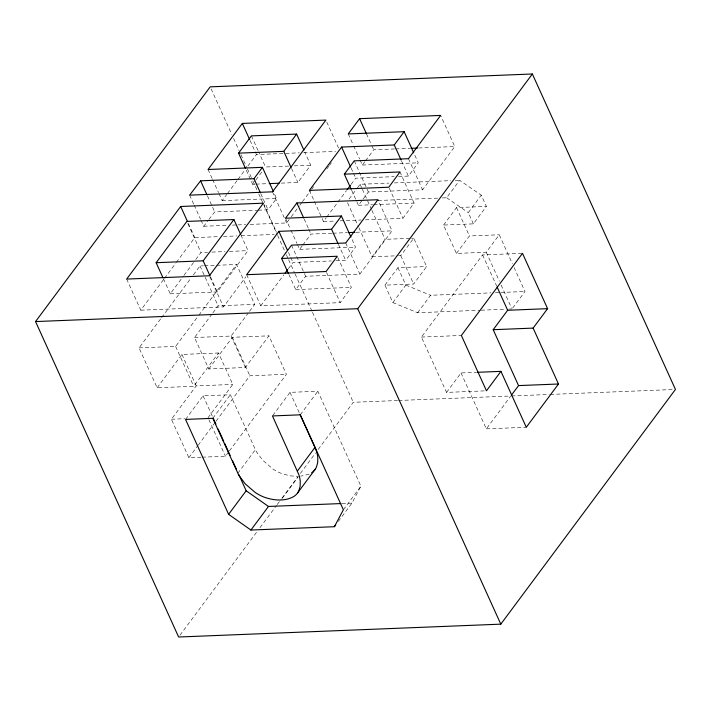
<?xml version="1.0" encoding="UTF-8"?>
<svg xmlns="http://www.w3.org/2000/svg" width="711" height="711" viewBox="0 0 711 711"><rect width="100%" height="100%" fill="white"/><g stroke="black" fill="none" stroke-linecap="round" stroke-linejoin="round"><path stroke-width="0.53" stroke-dasharray="3.56 2.67" d="M338.294 521.465L351.945 503.121L360.904 486.182L317.835 391.246L290.017 392.356L272.464 415.935M246.646 274.695L260.759 305.819L340.205 302.646L351.35 287.377L337.236 256.253M365.418 219.841L402.933 218.348L414.078 203.079L399.955 171.955M218.979 193.596L222.17 200.618L226.782 194.423M227.449 193.534L237.332 180.239M237.989 179.359L245.242 169.609M247.881 166.063L256.449 154.545L299.322 152.838M126.665 279.067L140.787 310.183L163.832 279.201M164.499 278.321L175.688 263.274M176.346 262.386L194.787 237.598L219.05 236.63M163.432 278.765L170.267 293.821L183.331 276.259M183.989 275.379L195.098 260.448M195.756 259.568L200.982 252.538L207.541 252.281M246.29 170.213L252.663 184.273L255.24 180.816M255.88 179.954L262.306 171.315M207.994 417.757L232.79 384.438L218.517 352.985L193.721 386.304L157.14 387.762L139.054 347.875L160.917 318.492M161.584 317.604L190.735 278.419M193.383 274.855L200.013 265.95L203.337 265.816M258.289 210.198L268.091 209.807L276.543 198.449L273.806 192.423M139.054 347.875L175.626 346.417L198.156 316.137M198.822 315.249L236.594 264.492L254.68 304.37L248.788 312.289M281.334 183.127L297.873 182.469L310.725 165.192L304.806 152.145M170.267 293.821L217.299 291.945L248.015 250.663L241.189 235.608M157.14 387.762L181.936 354.442L218.517 352.985M229.422 450.898L286.409 374.315L268.954 335.832L245.384 367.507L208.803 368.973L194.53 337.512L212.216 313.755M212.865 312.876L218.108 305.837L254.68 304.37M140.787 310.183L223.494 306.885L245.882 276.792M250.148 224.409L286.613 222.952L290.568 217.637M291.226 216.748L299.135 206.119M299.793 205.239L301.775 202.582M302.433 201.693L311 190.184M311.658 189.295L313.631 186.638M326.811 168.925L328.793 166.267M329.451 165.387L331.424 162.73M194.53 337.512L231.111 336.054L248.139 313.169M201.062 457.217L188.868 457.697L171.413 419.223L196.209 385.895L232.79 384.438M208.803 368.973L232.373 337.29L268.954 335.832M297.349 244.326L299.624 249.348L302.148 245.953M302.779 245.108L310.983 234.079L331.797 233.252M360.068 160.028L362.352 165.05L364.876 161.655M365.507 160.81L373.71 149.781L394.525 148.954M260.759 305.819L283.796 274.864M288.399 268.669L293.003 262.483L331.406 260.946M314.378 201.444L323.487 221.521L326.118 217.984M326.776 217.095L337.298 202.946M337.956 202.057L346.515 190.566M351.118 184.371L355.731 178.185L394.125 176.648M349.057 199.116L356.851 188.646M357.5 187.766L360.095 184.282L388.855 183.127M185.544 419.41L203.097 395.823L230.346 394.738L256.315 451.618L262.723 460.239L272.802 468.931A32.644 21.819 36.7 0 0 282.64 473.908L290.239 475.872L298.629 476.37M288.897 274.535L295.732 289.599L305.641 276.268L359.855 274.108L392.045 230.844L377.932 199.72M351.625 190.237L358.451 205.301L362.423 199.969M363.081 199.08L368.369 191.979L422.574 189.81L454.764 146.546L440.651 115.431M212.802 418.317L230.346 394.738M188.868 457.697L197.48 446.126M198.147 445.237L215.371 422.076M216.037 421.188L249.828 375.772L286.409 374.315M335.788 260.768L345.662 260.377L355.536 247.117L351.438 238.078M398.515 176.479L408.39 176.079L418.255 162.819L414.158 153.78M358.913 227.76L372.075 256.787L385.069 239.331L410.443 238.318M202.173 457.173L225.449 456.24L228.764 451.787M237.776 473.366L255.32 449.787M398.56 255.738L400.764 255.649L413.758 238.185L426.627 266.554L413.633 284.018L384.944 285.155L392.845 302.575L417.606 312.733L480.165 310.245M442.224 197.942L446.65 197.765L459.635 180.301L481.276 195.169L486.368 206.403L473.384 223.867L443.548 225.058L456.418 253.427L486.244 252.236L499.238 234.772L512.338 263.639M384.944 285.155L397.938 267.7L426.627 266.554M300.291 414.824L317.835 391.246M443.548 225.058L456.542 207.594L486.368 206.403M392.845 302.575L405.839 285.111L397.938 267.7M473.384 223.867L468.282 212.633L481.276 195.169M456.418 253.427L469.411 235.963L499.238 234.772M417.606 312.733L430.599 295.278L490.954 292.87M179.963 635.234L257.364 531.206M260.013 527.651L276.552 505.423M277.21 504.534L281.183 499.202M281.84 498.313L297.722 476.974M300.371 473.419L315.586 452.969M318.226 449.414L353.287 402.293L397.573 400.524M282.383 498.207L297.98 477.241M484.253 390.89L446.544 392.401L421.436 337.067L482.556 254.929L522.487 253.338M343.36 509.76L360.904 486.182M446.544 392.401L461.004 372.964L476.53 372.342M512.631 308.094L524.976 291.51L514.142 267.62M461.004 372.964L486.36 428.857L510.667 396.187M201.009 220.232L203.737 226.258L208.261 220.357M208.901 219.521L214.722 211.931L257.195 210.234M309.196 474.148L300.673 476.183M395.618 148.91L409.856 148.341M418.619 147.986L454.764 146.546M303.721 152.661L335.601 151.39M288.675 166.072L265.514 166.996L258.688 151.941M294.185 165.859L310.725 165.192M362.352 165.05L418.255 162.819M252.663 184.273L254.876 184.185M255.978 184.14L268.1 183.651M394.383 182.914L450.792 180.656M455.218 180.478L459.635 180.301M222.17 200.618L276.543 198.449M378.074 200.502L437.798 198.12M358.451 205.301L372.635 204.732M373.719 204.688L414.078 203.079M203.737 226.258L228.044 225.289M232.47 225.111L236.887 224.934M237.998 224.889L245.73 224.578M323.487 221.521L335.619 221.032M340.036 220.854L361.001 220.019M223.467 236.461L236.692 235.928M241.109 235.75L274.188 234.434M332.89 233.208L347.137 232.639M355.9 232.284L392.045 230.844M411.553 238.274L413.758 238.185M211.922 252.103L225.049 251.578M229.422 251.41L248.015 250.663M299.624 249.348L355.536 247.117M372.075 256.787L397.458 255.773M204.448 265.772L215.531 265.327M216.642 265.283L236.594 264.492M295.732 289.599L351.35 287.377M495.345 292.692L499.735 292.514M500.837 292.47L524.976 291.51M481.258 310.2L504.303 309.276M508.694 309.098L511.982 308.974M421.436 337.067L461.368 335.468M398.684 400.48L510.498 396.018M511.6 395.974L549.248 394.472M550.35 394.427L673.237 389.521M171.413 419.223L184.718 418.69M486.36 428.857L526.291 427.258M342.053 503.521L351.945 503.121M405.839 285.111L430.599 295.278M446.65 197.765L468.282 212.633M486.244 252.236L499.344 281.103M501.148 285.084L511.538 307.979M482.556 254.929L496.705 286.115M456.542 207.594L469.411 235.963M408.461 158.695L422.574 189.81M401.555 161.024L408.39 176.079M366.423 133.721L371.435 144.76M371.889 145.764L373.71 149.781M389.273 188.228L402.933 218.348M348.23 133.926L353.243 144.973M353.696 145.977L359.615 159.024M400.764 255.649L413.633 284.018M354.247 160.855L368.369 191.979M360.095 184.282L361.917 188.282M362.37 189.286L371.453 209.301M371.906 210.305L385.069 239.331M351.172 168.143L352.994 172.16M353.447 173.164L355.731 178.185M326.784 122.105L338.632 148.199M347.563 202.742L358.46 226.765M345.733 242.984L359.855 274.108M338.383 244.317L345.662 260.377M309.365 190.397L313.924 200.44M291.501 168.409L297.873 182.469M304.157 219.024L308.254 228.053M308.707 229.058L310.983 234.079M326.545 272.526L340.205 302.646M251.401 135.881L258.235 150.936M285.511 218.224L290.515 229.271M290.977 230.275L296.896 243.322M250.076 140.494L256.449 154.545M272.5 191.828L286.613 222.952M291.528 245.153L305.641 276.268M288.453 252.441L290.275 256.458M290.728 257.462L293.003 262.483M260.804 193.739L268.091 209.807M263.381 203.177L276.588 232.293M211.114 88.866L231.75 134.37M233.59 138.414L239.092 150.545M240.931 154.589L243.224 159.646M243.677 160.65L246.886 167.734M247.348 168.738L252.396 179.865M252.849 180.87L258.351 193.01M258.813 194.014L263.399 204.128M263.861 205.141L277.157 234.461M277.619 235.465L285.875 253.667M286.329 254.68L288.168 258.724M288.622 259.737L294.585 272.882M295.047 273.886L312.013 311.294M312.476 312.307L353.287 402.293M208.056 169.502L212.154 178.532M212.607 179.536L218.526 192.592M207.434 195.872L214.722 211.931M290.017 392.356L299.544 413.375M189.624 195.143L193.721 204.173M194.174 205.177L200.546 219.228M188.415 223.547L194.787 237.598M187.775 223.432L200.982 252.538M210.474 276.89L217.299 291.945M209.825 276.766L223.494 306.885M200.013 265.95L218.108 305.837M232.373 337.29L249.828 375.772M231.111 336.054L245.384 367.507M203.097 395.823L212.713 417.037M181.936 354.442L196.209 385.895M175.626 346.417L193.721 386.304M208.892 419.73L225.449 456.24"/><path stroke-width="1.07" d="M334.392 526.709L343.36 509.76L300.291 414.824L272.464 415.935L298.931 474.85A39.238 26.236 36.7 0 1 300.264 481.623L300.131 486.315L298.842 490.777A29.951 20.024 36.7 0 1 294.114 496.331C285.422 501.522 274.366 500.562 265.096 497.496A32.644 21.819 36.7 0 1 255.258 492.519L245.179 483.818L238.772 475.206L212.802 418.317L185.544 419.41L228.613 514.346L250.921 530.042L334.392 526.709L335.699 524.958M35.55 321.568L210.198 86.849L532.361 73.988L675.45 389.432L500.802 624.151L178.639 637.012L35.55 321.568L357.713 308.707L532.361 73.988M262.421 167.334L253.978 178.683L200.6 180.816L189.624 195.143L272.5 191.828L325.878 120.097L242.335 123.43L208.056 169.502L262.421 167.334L273.353 191.428M180.674 206.483L126.665 279.067L209.372 275.761L263.381 203.177L180.674 206.483L187.508 221.539M162.979 277.761L156.144 262.706L186.86 221.423L233.901 219.548L240.736 234.603M245.384 168.205L238.549 153.149L251.401 135.881L296.611 134.077L303.89 150.137M238.549 153.149L283.76 151.345L296.611 134.077M156.144 262.706L203.186 260.821L233.901 219.548M288.444 273.531L281.618 258.475L291.528 245.153L345.733 242.984L377.932 199.72L296.869 202.955L285.511 218.224L341.413 215.993L350.976 237.074M351.172 189.233L344.337 174.177L354.247 160.855L408.461 158.695L440.651 115.431L359.588 118.666L348.23 133.926L404.141 131.695L413.704 152.776M341.413 215.993L331.548 229.262L278.89 231.359L246.646 274.695L326.091 271.522L337.236 256.253L281.618 258.475M404.141 131.695L394.267 144.964L341.609 147.061L309.365 190.397L388.819 187.224L399.955 171.955L344.337 174.177M285.111 273.095L287.742 269.558M347.172 189.677L350.461 185.26M228.613 514.346L246.157 490.759L238.834 474.601M250.921 530.042L268.465 506.454L340.96 503.566M297.438 470.984L314.982 447.406L299.998 414.38M297.678 492.821L315.222 469.242M511.325 395.307L518.55 385.593L493.194 329.7L507.654 310.263L547.586 308.663L522.487 253.338L461.368 335.468L486.466 390.801L500.935 371.364L526.291 427.258L558.482 384.002L533.126 328.1L547.586 308.663M410.949 148.297L417.526 148.03M269.202 183.607L279.13 183.216M348.23 232.595L354.798 232.328M493.194 329.7L533.126 328.1M477.641 372.297L500.935 371.364M518.55 385.593L558.482 384.002M246.157 490.759L268.465 506.454M497.158 287.12L507.654 310.263M394.267 144.964L401.102 160.019M359.588 118.666L366.423 133.721M341.609 147.061L350.719 167.138M331.548 229.262L337.921 243.313M357.713 308.707L500.802 624.151M283.76 151.345L291.039 167.405M296.869 202.955L303.704 218.019M242.335 123.43L249.623 139.489M278.89 231.359L287.537 250.432M253.978 178.683L260.35 192.734M200.6 180.816L206.981 194.867M203.186 260.821L210.012 275.886M213.176 418.041L215.922 424.103M218.215 429.151L223.707 441.273M224.632 443.291L230.124 455.413M232.417 460.461L236.541 469.553M314.982 447.406L316.475 451.272A39.238 26.236 36.7 0 1 317.808 458.044L317.675 462.737L316.386 467.198A29.951 20.024 36.7 0 1 311.658 472.753"/></g></svg>
